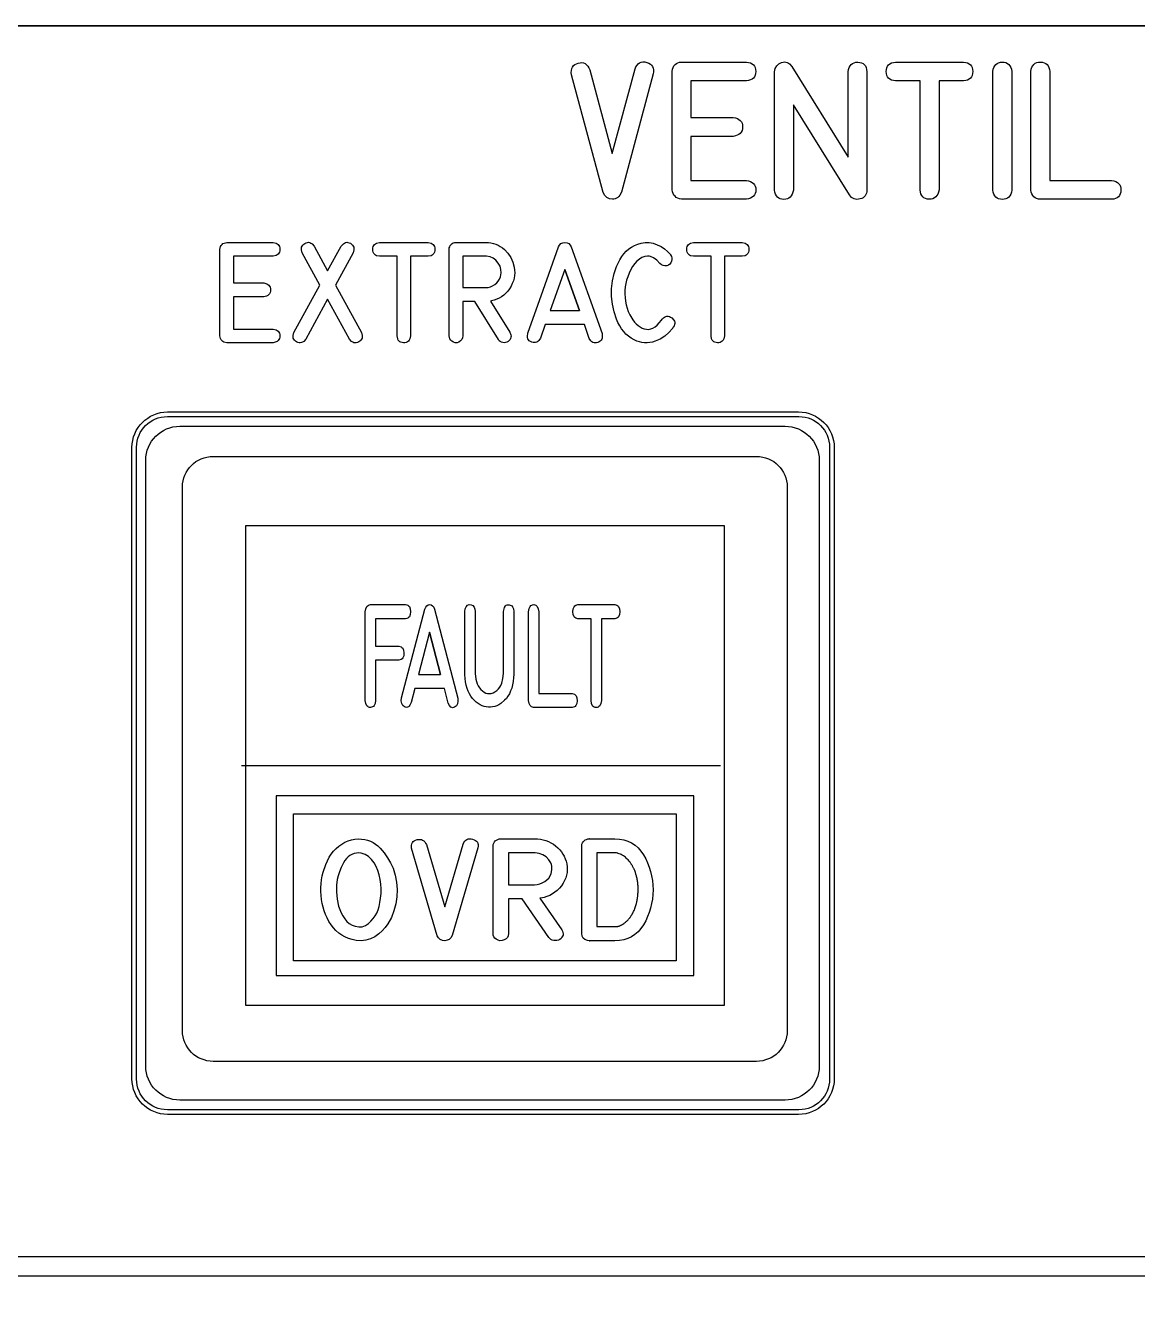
# Model space of a CAD drawing. Extents: x 27 to 704, y 10 to 614.
# Drawn here: x 596.41 to 633.54, y 136.52 to 179.48 of the extents above; entities that cross this region are included whole.
import ezdxf

# ---------------------------------------------------------------- set-up
doc = ezdxf.new("R2010")
doc.units = 0
for name, color, linetype in [('_BACKPANEL', 5, 'CONTINUOUS'), ('_ENGRAVING', 105, 'CONTINUOUS'), ('_LABELS', 30, 'CONTINUOUS'), ('_TOPLAYER', 1, 'CONTINUOUS')]:
    doc.layers.add(name, color=color, linetype=linetype)

msp = doc.modelspace()

# ---------------------------------------------------------------- linework, layer by layer
at = {"layer": '_BACKPANEL'}
for points in [[(559.25, 179.477), (704.25, 179.477), (704.25, 179.17), (704.25, 94.951), (704.25, 85.426), (563.002, 11.197), (560.239, 9.734), (560.128, 9.681), (560.015, 9.645), (559.95, 9.633), (559.883, 9.629), (559.755, 9.642), (559.637, 9.679), (559.529, 9.737), (559.435, 9.815), (559.358, 9.91), (559.3, 10.018), (559.263, 10.137), (559.25, 10.266), (559.25, 13.475), (559.25, 18.751), (559.25, 179.089)], [(601.138, 166.428), (622.234, 166.428), (622.339, 166.422), (622.441, 166.407), (622.54, 166.382), (622.634, 166.347), (622.724, 166.304), (622.809, 166.253), (622.888, 166.194), (622.961, 166.127), (623.027, 166.054), (623.086, 165.975), (623.137, 165.891), (623.18, 165.801), (623.215, 165.706), (623.24, 165.608), (623.255, 165.505), (623.261, 165.4), (623.261, 144.305), (623.255, 144.2), (623.24, 144.097), (623.215, 143.999), (623.18, 143.904), (623.137, 143.815), (623.086, 143.73), (623.027, 143.651), (622.961, 143.578), (622.888, 143.512), (622.809, 143.453), (622.724, 143.401), (622.634, 143.358), (622.54, 143.324), (622.441, 143.298), (622.339, 143.283), (622.234, 143.278), (601.138, 143.278), (601.033, 143.283), (600.93, 143.298), (600.832, 143.324), (600.737, 143.358), (600.648, 143.401), (600.563, 143.453), (600.484, 143.512), (600.411, 143.578), (600.345, 143.651), (600.286, 143.73), (600.234, 143.815), (600.191, 143.904), (600.157, 143.999), (600.132, 144.097), (600.116, 144.2), (600.111, 144.305), (600.111, 165.4), (600.116, 165.505), (600.132, 165.608), (600.157, 165.706), (600.191, 165.801), (600.234, 165.891), (600.286, 165.975), (600.345, 166.054), (600.411, 166.127), (600.484, 166.194), (600.563, 166.253), (600.648, 166.304), (600.737, 166.347), (600.832, 166.382), (600.93, 166.407), (601.033, 166.422)]]:
    msp.add_lwpolyline(points, close=True, dxfattribs=at)
at = {"layer": '_ENGRAVING'}
for points in [[(614.637, 177.843), (614.631, 177.918), (614.635, 177.986), (614.649, 178.046), (614.672, 178.099), (614.706, 178.144), (614.749, 178.181), (614.801, 178.21), (614.864, 178.232), (614.929, 178.244), (614.989, 178.245), (615.044, 178.234), (615.095, 178.211), (615.14, 178.177), (615.181, 178.132), (615.217, 178.075), (615.248, 178.006), (616.002, 175.214), (616.76, 178.033), (616.791, 178.102), (616.827, 178.16), (616.869, 178.206), (616.915, 178.239), (616.967, 178.261), (617.024, 178.27), (617.086, 178.268), (617.154, 178.253), (617.218, 178.229), (617.272, 178.199), (617.315, 178.161), (617.347, 178.117), (617.369, 178.065), (617.379, 178.007), (617.379, 177.942), (617.369, 177.87), (616.304, 173.916), (616.251, 173.815), (616.219, 173.776), (616.184, 173.743), (616.144, 173.718), (616.101, 173.7), (616.054, 173.689), (616.004, 173.685), (615.906, 173.698), (615.862, 173.716), (615.822, 173.74), (615.752, 173.81), (615.697, 173.907)], [(620.481, 177.641), (618.626, 177.641), (618.626, 176.418), (620.04, 176.418), (620.114, 176.402), (620.179, 176.38), (620.233, 176.351), (620.278, 176.314), (620.312, 176.271), (620.337, 176.221), (620.352, 176.163), (620.356, 176.099), (620.351, 176.034), (620.336, 175.977), (620.311, 175.927), (620.277, 175.884), (620.232, 175.848), (620.178, 175.819), (620.114, 175.797), (620.04, 175.782), (618.626, 175.782), (618.626, 174.312), (620.481, 174.312), (620.555, 174.297), (620.619, 174.275), (620.673, 174.246), (620.717, 174.21), (620.752, 174.167), (620.776, 174.117), (620.791, 174.061), (620.796, 173.997), (620.791, 173.933), (620.776, 173.877), (620.752, 173.827), (620.717, 173.784), (620.673, 173.749), (620.619, 173.72), (620.555, 173.698), (620.481, 173.684), (618.315, 173.684), (618.249, 173.696), (618.19, 173.717), (618.139, 173.745), (618.096, 173.781), (618.06, 173.825), (618.031, 173.876), (618.01, 173.935), (617.997, 174.001), (617.997, 177.952), (618.011, 178.022), (618.033, 178.083), (618.062, 178.135), (618.098, 178.178), (618.141, 178.213), (618.192, 178.239), (618.25, 178.257), (618.315, 178.266), (620.481, 178.266), (620.555, 178.255), (620.619, 178.237), (620.673, 178.21), (620.717, 178.175), (620.751, 178.131), (620.776, 178.08), (620.79, 178.02), (620.795, 177.951), (620.79, 177.883), (620.775, 177.823), (620.75, 177.772), (620.716, 177.729), (620.672, 177.694), (620.618, 177.668), (620.554, 177.651)], [(624.508, 173.992), (624.504, 173.936), (624.494, 173.886), (624.476, 173.84), (624.451, 173.8), (624.419, 173.766), (624.38, 173.736), (624.334, 173.712), (624.281, 173.694), (624.225, 173.682), (624.173, 173.678), (624.125, 173.683), (624.079, 173.695), (624.037, 173.716), (623.997, 173.745), (623.961, 173.782), (623.928, 173.827), (622.049, 176.84), (622.049, 173.992), (622.033, 173.919), (622.011, 173.855), (621.981, 173.802), (621.945, 173.757), (621.902, 173.723), (621.852, 173.699), (621.796, 173.684), (621.732, 173.679), (621.669, 173.684), (621.612, 173.699), (621.563, 173.723), (621.52, 173.757), (621.484, 173.802), (621.455, 173.855), (621.433, 173.919), (621.418, 173.992), (621.418, 177.943), (621.446, 178.05), (621.494, 178.136), (621.565, 178.203), (621.656, 178.25), (621.706, 178.264), (621.754, 178.269), (621.8, 178.265), (621.844, 178.252), (621.886, 178.23), (621.925, 178.2), (621.998, 178.111), (623.877, 175.093), (623.877, 177.943), (623.891, 178.018), (623.913, 178.083), (623.943, 178.138), (623.979, 178.183), (624.024, 178.217), (624.076, 178.242), (624.135, 178.256), (624.202, 178.26), (624.269, 178.254), (624.328, 178.239), (624.378, 178.214), (624.42, 178.179), (624.454, 178.135), (624.48, 178.081), (624.498, 178.017), (624.508, 177.943)], [(626.284, 173.997), (626.284, 177.635), (625.463, 177.635), (625.39, 177.645), (625.326, 177.664), (625.272, 177.69), (625.228, 177.726), (625.194, 177.769), (625.17, 177.821), (625.156, 177.881), (625.151, 177.949), (625.156, 178.017), (625.171, 178.077), (625.195, 178.129), (625.23, 178.173), (625.273, 178.209), (625.327, 178.236), (625.39, 178.255), (625.463, 178.266), (627.734, 178.266), (627.806, 178.255), (627.869, 178.237), (627.922, 178.21), (627.966, 178.174), (628, 178.13), (628.024, 178.078), (628.039, 178.018), (628.044, 177.949), (628.039, 177.88), (628.025, 177.82), (628.001, 177.768), (627.967, 177.724), (627.923, 177.689), (627.87, 177.663), (627.807, 177.645), (627.734, 177.635), (626.915, 177.635), (626.915, 173.997), (626.899, 173.922), (626.875, 173.858), (626.845, 173.804), (626.807, 173.76), (626.762, 173.726), (626.71, 173.702), (626.651, 173.688), (626.585, 173.684), (626.519, 173.689), (626.462, 173.705), (626.412, 173.73), (626.371, 173.764), (626.337, 173.808), (626.311, 173.861), (626.294, 173.924)], [(629.347, 173.992), (629.331, 173.918), (629.309, 173.854), (629.279, 173.8), (629.243, 173.756), (629.199, 173.722), (629.149, 173.697), (629.092, 173.683), (629.028, 173.678), (628.964, 173.683), (628.907, 173.698), (628.857, 173.723), (628.814, 173.757), (628.778, 173.801), (628.749, 173.855), (628.727, 173.919), (628.712, 173.992), (628.712, 177.948), (628.727, 178.022), (628.749, 178.086), (628.778, 178.14), (628.814, 178.185), (628.857, 178.219), (628.907, 178.244), (628.964, 178.259), (629.028, 178.265), (629.092, 178.26), (629.149, 178.245), (629.199, 178.221), (629.243, 178.186), (629.279, 178.141), (629.309, 178.087), (629.331, 178.022), (629.347, 177.948)], [(630.3, 173.681), (630.235, 173.69), (630.177, 173.708), (630.126, 173.734), (630.083, 173.768), (630.047, 173.811), (630.018, 173.863), (629.997, 173.923), (629.982, 173.992), (629.982, 177.948), (629.998, 178.023), (630.02, 178.089), (630.05, 178.143), (630.088, 178.188), (630.132, 178.223), (630.184, 178.247), (630.243, 178.261), (630.309, 178.265), (630.375, 178.258), (630.433, 178.243), (630.483, 178.217), (630.525, 178.183), (630.559, 178.138), (630.585, 178.084), (630.603, 178.021), (630.613, 177.948), (630.613, 174.306), (632.678, 174.308), (632.753, 174.295), (632.817, 174.274), (632.872, 174.246), (632.916, 174.21), (632.95, 174.166), (632.974, 174.114), (632.989, 174.054), (632.993, 173.987), (632.987, 173.92), (632.972, 173.861), (632.947, 173.81), (632.912, 173.768), (632.868, 173.734), (632.813, 173.708), (632.75, 173.691), (632.676, 173.681)], [(604.672, 171.783), (603.343, 171.783), (603.343, 170.889), (604.356, 170.889), (604.456, 170.861), (604.495, 170.84), (604.527, 170.813), (604.552, 170.782), (604.569, 170.745), (604.58, 170.703), (604.583, 170.656), (604.58, 170.609), (604.569, 170.567), (604.551, 170.53), (604.526, 170.499), (604.494, 170.472), (604.455, 170.451), (604.356, 170.424), (603.343, 170.424), (603.343, 169.35), (604.672, 169.35), (604.771, 169.323), (604.81, 169.302), (604.842, 169.275), (604.867, 169.244), (604.884, 169.208), (604.895, 169.166), (604.898, 169.12), (604.895, 169.073), (604.884, 169.032), (604.867, 168.996), (604.842, 168.964), (604.81, 168.938), (604.771, 168.917), (604.672, 168.891), (603.12, 168.891), (603.03, 168.915), (602.994, 168.936), (602.963, 168.962), (602.937, 168.994), (602.917, 169.031), (602.892, 169.123), (602.892, 172.01), (602.918, 172.106), (602.938, 172.144), (602.964, 172.176), (602.995, 172.201), (603.032, 172.22), (603.12, 172.239), (604.672, 172.239), (604.771, 172.218), (604.81, 172.199), (604.842, 172.173), (604.866, 172.141), (604.884, 172.103), (604.894, 172.059), (604.898, 172.01), (604.894, 171.96), (604.883, 171.916), (604.866, 171.878), (604.841, 171.847), (604.809, 171.822), (604.771, 171.803)], [(605.368, 169.234), (606.236, 170.817), (605.644, 171.898), (605.618, 171.997), (605.617, 172.042), (605.624, 172.083), (605.639, 172.12), (605.662, 172.154), (605.693, 172.184), (605.732, 172.211), (605.775, 172.231), (605.817, 172.242), (605.857, 172.245), (605.896, 172.238), (605.934, 172.222), (605.971, 172.198), (606.04, 172.122), (606.493, 171.289), (606.948, 172.122), (607.018, 172.198), (607.054, 172.222), (607.092, 172.238), (607.131, 172.245), (607.171, 172.243), (607.212, 172.232), (607.254, 172.212), (607.293, 172.185), (607.324, 172.155), (607.347, 172.121), (607.363, 172.084), (607.37, 172.042), (607.369, 171.997), (607.344, 171.896), (606.754, 170.817), (607.62, 169.234), (607.647, 169.134), (607.648, 169.089), (607.641, 169.048), (607.626, 169.01), (607.602, 168.976), (607.57, 168.946), (607.53, 168.919), (607.487, 168.899), (607.445, 168.888), (607.405, 168.886), (607.366, 168.893), (607.329, 168.909), (607.294, 168.934), (607.227, 169.012), (606.493, 170.346), (605.766, 169.012), (605.694, 168.936), (605.657, 168.912), (605.618, 168.896), (605.579, 168.889), (605.538, 168.891), (605.497, 168.902), (605.454, 168.922), (605.415, 168.948), (605.384, 168.978), (605.361, 169.011), (605.346, 169.048), (605.34, 169.089), (605.341, 169.134)], [(608.813, 169.12), (608.813, 171.778), (608.225, 171.778), (608.126, 171.799), (608.088, 171.819), (608.056, 171.845), (608.032, 171.876), (608.015, 171.914), (608.004, 171.958), (608.001, 172.008), (608.005, 172.058), (608.015, 172.102), (608.033, 172.14), (608.057, 172.172), (608.089, 172.198), (608.127, 172.217), (608.225, 172.239), (609.852, 172.239), (609.949, 172.218), (609.987, 172.198), (610.019, 172.172), (610.043, 172.14), (610.06, 172.102), (610.071, 172.058), (610.075, 172.008), (610.071, 171.958), (610.061, 171.914), (610.044, 171.876), (610.019, 171.844), (609.988, 171.818), (609.95, 171.799), (609.852, 171.778), (609.265, 171.778), (609.265, 169.12), (609.237, 169.018), (609.215, 168.979), (609.188, 168.946), (609.156, 168.921), (609.119, 168.904), (609.076, 168.894), (609.029, 168.891), (608.982, 168.895), (608.941, 168.906), (608.905, 168.925), (608.875, 168.95), (608.851, 168.982), (608.833, 169.021)], [(612.579, 169.246), (612.614, 169.157), (612.619, 169.115), (612.616, 169.076), (612.604, 169.038), (612.585, 169.002), (612.521, 168.935), (612.481, 168.912), (612.438, 168.898), (612.393, 168.893), (612.344, 168.897), (612.297, 168.91), (612.257, 168.932), (612.224, 168.961), (612.197, 168.999), (611.407, 170.272), (611.006, 170.272), (611.006, 169.121), (610.998, 169.055), (610.974, 168.999), (610.934, 168.953), (610.879, 168.916), (610.817, 168.894), (610.756, 168.891), (610.698, 168.906), (610.642, 168.94), (610.603, 168.976), (610.575, 169.019), (610.559, 169.067), (610.553, 169.121), (610.553, 172.01), (610.557, 172.056), (610.57, 172.098), (610.59, 172.137), (610.618, 172.172), (610.653, 172.202), (610.691, 172.223), (610.732, 172.235), (610.778, 172.239), (611.774, 172.239), (611.862, 172.236), (611.947, 172.225), (612.03, 172.207), (612.109, 172.181), (612.186, 172.148), (612.259, 172.108), (612.33, 172.061), (612.398, 172.006), (612.517, 171.882), (612.612, 171.742), (612.682, 171.586), (612.726, 171.415), (612.739, 171.32), (612.742, 171.226), (612.736, 171.134), (612.72, 171.043), (612.696, 170.954), (612.662, 170.867), (612.619, 170.781), (612.567, 170.697), (612.508, 170.617), (612.444, 170.546), (612.376, 170.483), (612.303, 170.428), (612.225, 170.381), (612.143, 170.343), (612.056, 170.312), (611.965, 170.29), (611.934, 170.285)], [(613.179, 169.206), (613.693, 170.648), (614.208, 172.089), (614.241, 172.154), (614.287, 172.201), (614.346, 172.229), (614.418, 172.239), (614.491, 172.231), (614.55, 172.203), (614.596, 172.155), (614.63, 172.089), (615.658, 169.198), (615.668, 169.093), (615.661, 169.048), (615.648, 169.009), (615.627, 168.974), (615.599, 168.944), (615.563, 168.92), (615.52, 168.901), (615.475, 168.888), (615.432, 168.884), (615.393, 168.889), (615.355, 168.901), (615.321, 168.923), (615.289, 168.953), (615.233, 169.038), (615.068, 169.506), (613.761, 169.506), (613.6, 169.049), (613.544, 168.964), (613.511, 168.934), (613.476, 168.913), (613.438, 168.9), (613.398, 168.896), (613.355, 168.901), (613.309, 168.915), (613.265, 168.935), (613.229, 168.959), (613.202, 168.989), (613.181, 169.023), (613.169, 169.062), (613.165, 169.105)], [(618.04, 169.414), (618.025, 169.393), (618.017, 169.381), (618.011, 169.372), (617.892, 169.231), (617.757, 169.113), (617.604, 169.016), (617.434, 168.941), (617.345, 168.913), (617.257, 168.895), (617.168, 168.887), (617.08, 168.888), (616.992, 168.899), (616.905, 168.919), (616.818, 168.948), (616.731, 168.987), (616.634, 169.043), (616.543, 169.107), (616.459, 169.181), (616.382, 169.263), (616.311, 169.354), (616.248, 169.454), (616.191, 169.563), (616.14, 169.681), (616.059, 169.927), (616.005, 170.179), (615.978, 170.435), (615.978, 170.697), (616.005, 170.955), (616.059, 171.203), (616.141, 171.439), (616.251, 171.665), (616.316, 171.771), (616.388, 171.865), (616.467, 171.95), (616.552, 172.024), (616.645, 172.088), (616.745, 172.142), (616.852, 172.185), (616.965, 172.218), (617.1, 172.239), (617.234, 172.237), (617.368, 172.212), (617.502, 172.165), (617.63, 172.101), (617.746, 172.024), (617.85, 171.937), (617.942, 171.837), (617.95, 171.826), (617.979, 171.775), (617.994, 171.723), (617.995, 171.668), (617.98, 171.611), (617.954, 171.558), (617.919, 171.516), (617.875, 171.484), (617.822, 171.464), (617.761, 171.457), (617.703, 171.467), (617.647, 171.494), (617.594, 171.54), (617.487, 171.65), (617.383, 171.728), (617.281, 171.773), (617.23, 171.783), (617.18, 171.785), (617.083, 171.771), (616.992, 171.738), (616.905, 171.687), (616.824, 171.618), (616.749, 171.534), (616.68, 171.439), (616.618, 171.333), (616.563, 171.216), (616.516, 171.095), (616.478, 170.978), (616.451, 170.865), (616.434, 170.756), (616.424, 170.637), (616.421, 170.517), (616.427, 170.397), (616.44, 170.276), (616.462, 170.158), (616.493, 170.042), (616.535, 169.931), (616.585, 169.823), (616.688, 169.654), (616.744, 169.582), (616.803, 169.52), (616.865, 169.466), (616.93, 169.42), (616.999, 169.384), (617.07, 169.356), (617.143, 169.34), (617.216, 169.339), (617.288, 169.352), (617.36, 169.38), (617.431, 169.423), (617.502, 169.481), (617.572, 169.554), (617.642, 169.641), (617.672, 169.684), (617.71, 169.722), (617.749, 169.75), (617.788, 169.768), (617.827, 169.778), (617.867, 169.777), (617.908, 169.767), (617.949, 169.748), (617.991, 169.719), (618.057, 169.649), (618.076, 169.613), (618.087, 169.575), (618.088, 169.537), (618.081, 169.497), (618.065, 169.456)], [(619.3, 169.12), (619.3, 171.778), (618.712, 171.778), (618.614, 171.799), (618.575, 171.819), (618.544, 171.845), (618.519, 171.876), (618.502, 171.914), (618.491, 171.958), (618.488, 172.008), (618.492, 172.058), (618.502, 172.102), (618.52, 172.14), (618.544, 172.172), (618.576, 172.198), (618.614, 172.217), (618.712, 172.239), (620.34, 172.239), (620.436, 172.218), (620.475, 172.198), (620.506, 172.172), (620.53, 172.14), (620.547, 172.102), (620.558, 172.058), (620.562, 172.008), (620.558, 171.958), (620.548, 171.914), (620.531, 171.876), (620.507, 171.844), (620.475, 171.818), (620.437, 171.799), (620.34, 171.778), (619.753, 171.778), (619.753, 169.12), (619.724, 169.018), (619.702, 168.979), (619.675, 168.946), (619.643, 168.921), (619.606, 168.904), (619.563, 168.894), (619.516, 168.891), (619.469, 168.895), (619.428, 168.906), (619.392, 168.925), (619.362, 168.95), (619.338, 168.982), (619.32, 169.021)], [(611.774, 170.732), (611.854, 170.738), (611.931, 170.757), (612.005, 170.789), (612.076, 170.833), (612.14, 170.888), (612.192, 170.95), (612.233, 171.02), (612.263, 171.098), (612.287, 171.221), (612.283, 171.338), (612.252, 171.449), (612.194, 171.553), (612.115, 171.644), (612.022, 171.711), (611.916, 171.756), (611.796, 171.778), (611.006, 171.778), (611.006, 170.732)], [(614.904, 169.965), (614.417, 171.338), (613.926, 169.965)], [(614.417, 171.338), (614.904, 169.965)], [(601.148, 166.581), (622.223, 166.581), (622.346, 166.575), (622.464, 166.557), (622.578, 166.528), (622.688, 166.488), (622.792, 166.438), (622.89, 166.378), (622.982, 166.31), (623.066, 166.233), (623.143, 166.148), (623.211, 166.057), (623.271, 165.959), (623.321, 165.855), (623.361, 165.745), (623.39, 165.631), (623.408, 165.512), (623.414, 165.39), (623.414, 144.315), (623.408, 144.193), (623.39, 144.074), (623.361, 143.96), (623.321, 143.851), (623.271, 143.746), (623.211, 143.648), (623.143, 143.557), (623.066, 143.472), (622.982, 143.395), (622.89, 143.327), (622.792, 143.268), (622.688, 143.218), (622.578, 143.178), (622.464, 143.148), (622.346, 143.13), (622.223, 143.124), (601.148, 143.124), (601.026, 143.13), (600.907, 143.148), (600.793, 143.178), (600.684, 143.218), (600.58, 143.268), (600.481, 143.327), (600.39, 143.395), (600.305, 143.472), (600.229, 143.557), (600.16, 143.648), (600.101, 143.746), (600.051, 143.851), (600.011, 143.96), (599.982, 144.074), (599.964, 144.193), (599.957, 144.315), (599.957, 165.39), (599.964, 165.512), (599.982, 165.631), (600.011, 165.745), (600.051, 165.855), (600.101, 165.959), (600.16, 166.057), (600.229, 166.148), (600.305, 166.233), (600.39, 166.31), (600.481, 166.378), (600.58, 166.438), (600.684, 166.488), (600.793, 166.528), (600.907, 166.557), (601.026, 166.575)], [(601.556, 166.103), (621.772, 166.103), (621.889, 166.097), (622.003, 166.079), (622.112, 166.051), (622.217, 166.013), (622.317, 165.965), (622.411, 165.908), (622.499, 165.842), (622.58, 165.769), (622.654, 165.688), (622.72, 165.6), (622.777, 165.506), (622.825, 165.406), (622.863, 165.301), (622.891, 165.191), (622.908, 165.078), (622.914, 164.961), (622.914, 144.745), (622.908, 144.627), (622.891, 144.514), (622.863, 144.404), (622.825, 144.299), (622.777, 144.199), (622.72, 144.105), (622.654, 144.017), (622.58, 143.936), (622.499, 143.863), (622.411, 143.797), (622.317, 143.74), (622.217, 143.692), (622.112, 143.654), (622.003, 143.626), (621.889, 143.608), (621.772, 143.603), (601.556, 143.603), (601.439, 143.608), (601.325, 143.626), (601.216, 143.654), (601.111, 143.692), (601.011, 143.74), (600.917, 143.797), (600.829, 143.863), (600.748, 143.936), (600.674, 144.017), (600.609, 144.105), (600.551, 144.199), (600.503, 144.299), (600.465, 144.404), (600.437, 144.514), (600.42, 144.627), (600.414, 144.745), (600.414, 164.961), (600.42, 165.078), (600.437, 165.191), (600.465, 165.301), (600.503, 165.406), (600.551, 165.506), (600.609, 165.6), (600.674, 165.688), (600.748, 165.769), (600.829, 165.842), (600.917, 165.908), (601.011, 165.965), (601.111, 166.013), (601.216, 166.051), (601.325, 166.079), (601.439, 166.097)], [(563.474, 137.737), (699.291, 137.737), (699.291, 138.373), (563.474, 138.373)]]:
    msp.add_lwpolyline(points, close=True, dxfattribs=at)
at = {"layer": '_LABELS'}
for points in [[(619.75, 146.775), (619.75, 162.777), (603.75, 162.777), (603.75, 146.775)], [(607.75, 156.949), (607.75, 159.909), (607.769, 160.007), (607.804, 160.08), (607.856, 160.127), (607.923, 160.148), (609.096, 160.148), (609.136, 160.14), (609.17, 160.126), (609.199, 160.106), (609.223, 160.079), (609.254, 160.007), (609.265, 159.91), (609.254, 159.814), (609.222, 159.742), (609.198, 159.716), (609.169, 159.696), (609.134, 159.683), (609.094, 159.676), (608.091, 159.676), (608.091, 158.758), (608.873, 158.758), (608.946, 158.738), (608.975, 158.719), (608.999, 158.693), (609.031, 158.625), (609.043, 158.532), (609.033, 158.438), (609.002, 158.366), (608.978, 158.338), (608.948, 158.315), (608.873, 158.287), (608.091, 158.287), (608.091, 156.949), (608.076, 156.848), (608.044, 156.775), (608.021, 156.749), (607.994, 156.73), (607.963, 156.719), (607.927, 156.714), (607.891, 156.717), (607.859, 156.728), (607.831, 156.746), (607.807, 156.771), (607.771, 156.845)], [(608.964, 157.035), (609.352, 158.514), (609.742, 159.993), (609.767, 160.06), (609.802, 160.108), (609.847, 160.137), (609.901, 160.148), (609.956, 160.139), (610, 160.11), (610.036, 160.061), (610.061, 159.993), (610.838, 157.027), (610.845, 156.919), (610.83, 156.832), (610.793, 156.766), (610.766, 156.741), (610.734, 156.721), (610.7, 156.708), (610.668, 156.704), (610.638, 156.709), (610.609, 156.722), (610.559, 156.775), (610.517, 156.862), (610.392, 157.342), (609.404, 157.342), (609.283, 156.874), (609.24, 156.786), (609.215, 156.755), (609.189, 156.734), (609.16, 156.721), (609.13, 156.717), (609.097, 156.722), (609.062, 156.735), (609.002, 156.781), (608.966, 156.847), (608.953, 156.931)], [(612.711, 157.844), (612.711, 157.81), (612.706, 157.71), (612.691, 157.585), (612.668, 157.47), (612.64, 157.362), (612.605, 157.263), (612.564, 157.173), (612.516, 157.091), (612.462, 157.017), (612.402, 156.952), (612.273, 156.846), (612.207, 156.805), (612.14, 156.773), (612.072, 156.748), (612.003, 156.732), (611.933, 156.724), (611.861, 156.724), (611.79, 156.732), (611.721, 156.748), (611.653, 156.772), (611.586, 156.804), (611.458, 156.892), (611.336, 157.013), (611.28, 157.085), (611.23, 157.166), (611.188, 157.253), (611.152, 157.349), (611.123, 157.453), (611.101, 157.564), (611.086, 157.683), (611.077, 157.81), (611.077, 157.844), (611.077, 159.913), (611.09, 160.003), (611.124, 160.078), (611.168, 160.126), (611.221, 160.148), (611.284, 160.143), (611.343, 160.114), (611.385, 160.067), (611.41, 159.999), (611.419, 159.913), (611.419, 157.844), (611.441, 157.663), (611.462, 157.582), (611.489, 157.506), (611.523, 157.437), (611.564, 157.374), (611.611, 157.317), (611.664, 157.267), (611.722, 157.225), (611.78, 157.196), (611.838, 157.179), (611.898, 157.175), (611.958, 157.183), (612.019, 157.204), (612.08, 157.238), (612.143, 157.283), (612.195, 157.333), (612.24, 157.389), (612.278, 157.452), (612.308, 157.522), (612.35, 157.675), (612.371, 157.844), (612.371, 159.913), (612.373, 159.958), (612.395, 160.047), (612.433, 160.108), (612.458, 160.128), (612.487, 160.14), (612.556, 160.144), (612.624, 160.122), (612.651, 160.102), (612.673, 160.076), (612.702, 160.007), (612.711, 159.913)], [(613.372, 156.709), (613.306, 156.729), (613.255, 156.774), (613.22, 156.846), (613.2, 156.943), (613.2, 159.909), (613.221, 160.015), (613.257, 160.09), (613.281, 160.115), (613.309, 160.134), (613.341, 160.144), (613.377, 160.147), (613.413, 160.142), (613.444, 160.13), (613.471, 160.111), (613.494, 160.085), (613.527, 160.012), (613.542, 159.909), (613.542, 157.178), (614.661, 157.179), (614.736, 157.154), (614.766, 157.133), (614.79, 157.106), (614.821, 157.034), (614.831, 156.938), (614.82, 156.844), (614.788, 156.774), (614.764, 156.749), (614.734, 156.729), (614.66, 156.709)], [(615.297, 156.946), (615.297, 159.674), (614.852, 159.674), (614.778, 159.696), (614.749, 159.716), (614.725, 159.743), (614.693, 159.814), (614.683, 159.91), (614.694, 160.007), (614.725, 160.078), (614.749, 160.105), (614.778, 160.125), (614.852, 160.148), (616.083, 160.148), (616.156, 160.126), (616.185, 160.106), (616.208, 160.079), (616.24, 160.007), (616.25, 159.91), (616.24, 159.813), (616.209, 159.742), (616.185, 159.716), (616.156, 159.696), (616.122, 159.682), (616.083, 159.674), (615.639, 159.674), (615.639, 156.946), (615.617, 156.842), (615.58, 156.768), (615.556, 156.743), (615.528, 156.724), (615.496, 156.714), (615.46, 156.711), (615.424, 156.715), (615.393, 156.727), (615.366, 156.746), (615.344, 156.771), (615.312, 156.844)], [(610.268, 157.814), (609.9, 159.223), (609.529, 157.814)], [(609.9, 159.223), (610.268, 157.814)], [(604.777, 153.758), (604.777, 153.616), (604.777, 147.758), (618.724, 147.758), (618.724, 153.758)], [(605.348, 153.16), (618.134, 153.16), (618.134, 148.258), (605.348, 148.258)], [(608.677, 151.347), (608.748, 151.115), (608.792, 150.879), (608.811, 150.638), (608.803, 150.393), (608.77, 150.151), (608.709, 149.92), (608.621, 149.7), (608.507, 149.49), (608.418, 149.368), (608.316, 149.255), (608.198, 149.152), (608.066, 149.058), (607.922, 148.984), (607.771, 148.938), (607.614, 148.922), (607.448, 148.934), (607.315, 148.961), (607.189, 149), (607.072, 149.049), (606.963, 149.109), (606.862, 149.18), (606.768, 149.262), (606.683, 149.355), (606.606, 149.458), (606.537, 149.569), (606.476, 149.683), (606.422, 149.8), (606.376, 149.92), (606.338, 150.043), (606.308, 150.169), (606.286, 150.298), (606.271, 150.43), (606.264, 150.564), (606.265, 150.696), (606.273, 150.828), (606.289, 150.959), (606.313, 151.089), (606.344, 151.218), (606.429, 151.473), (606.483, 151.596), (606.544, 151.71), (606.613, 151.815), (606.689, 151.912), (606.773, 152), (606.864, 152.079), (606.963, 152.15), (607.069, 152.212), (607.177, 152.261), (607.288, 152.297), (607.401, 152.318), (607.517, 152.325), (607.626, 152.32), (607.73, 152.306), (607.829, 152.282), (607.923, 152.248), (608.012, 152.205), (608.095, 152.152), (608.174, 152.089), (608.247, 152.017), (608.38, 151.86), (608.496, 151.696), (608.595, 151.525)], [(609.294, 152.011), (609.29, 152.067), (609.293, 152.118), (609.304, 152.162), (609.323, 152.201), (609.35, 152.235), (609.385, 152.262), (609.428, 152.284), (609.479, 152.3), (609.531, 152.309), (609.58, 152.309), (609.625, 152.301), (609.666, 152.285), (609.703, 152.259), (609.736, 152.226), (609.765, 152.183), (609.79, 152.132), (610.402, 150.061), (611.017, 152.152), (611.042, 152.204), (611.072, 152.247), (611.105, 152.28), (611.143, 152.305), (611.185, 152.321), (611.231, 152.328), (611.282, 152.327), (611.336, 152.316), (611.389, 152.298), (611.432, 152.275), (611.467, 152.247), (611.494, 152.214), (611.511, 152.176), (611.52, 152.133), (611.52, 152.085), (611.511, 152.031), (610.647, 149.098), (610.604, 149.023), (610.55, 148.97), (610.483, 148.938), (610.403, 148.926), (610.324, 148.936), (610.256, 148.967), (610.2, 149.019), (610.155, 149.092)], [(614.313, 149.286), (614.338, 149.24), (614.353, 149.196), (614.359, 149.154), (614.355, 149.113), (614.342, 149.075), (614.32, 149.038), (614.289, 149.003), (614.248, 148.97), (614.203, 148.947), (614.154, 148.933), (614.103, 148.928), (614.047, 148.932), (613.995, 148.946), (613.949, 148.967), (613.912, 148.997), (613.881, 149.035), (612.987, 150.328), (612.533, 150.328), (612.533, 149.16), (612.524, 149.092), (612.497, 149.035), (612.452, 148.988), (612.389, 148.951), (612.319, 148.929), (612.25, 148.925), (612.184, 148.941), (612.121, 148.975), (612.077, 149.012), (612.046, 149.056), (612.027, 149.105), (612.021, 149.16), (612.021, 152.093), (612.025, 152.139), (612.039, 152.182), (612.062, 152.221), (612.094, 152.257), (612.133, 152.287), (612.176, 152.308), (612.224, 152.321), (612.275, 152.325), (613.402, 152.325), (613.502, 152.321), (613.599, 152.31), (613.692, 152.292), (613.782, 152.266), (613.869, 152.233), (613.952, 152.192), (614.032, 152.144), (614.108, 152.088), (614.18, 152.027), (614.244, 151.962), (614.301, 151.893), (614.351, 151.82), (614.394, 151.743), (614.43, 151.662), (614.459, 151.577), (614.48, 151.488), (614.494, 151.392), (614.498, 151.297), (614.491, 151.203), (614.473, 151.111), (614.446, 151.021), (614.407, 150.932), (614.359, 150.845), (614.3, 150.759), (614.233, 150.678), (614.161, 150.606), (614.084, 150.542), (614.001, 150.486), (613.913, 150.439), (613.82, 150.4), (613.722, 150.369), (613.618, 150.346), (613.584, 150.341)], [(615.234, 152.325), (616.089, 152.325), (616.243, 152.317), (616.387, 152.292), (616.522, 152.25), (616.646, 152.192), (616.76, 152.117), (616.865, 152.026), (616.959, 151.918), (617.043, 151.794), (617.118, 151.659), (617.182, 151.522), (617.237, 151.381), (617.282, 151.236), (617.316, 151.088), (617.341, 150.937), (617.356, 150.783), (617.361, 150.625), (617.356, 150.468), (617.341, 150.313), (617.316, 150.162), (617.281, 150.014), (617.237, 149.87), (617.182, 149.729), (617.117, 149.591), (617.043, 149.457), (616.958, 149.332), (616.863, 149.224), (616.759, 149.133), (616.645, 149.058), (616.521, 149), (616.387, 148.959), (616.243, 148.934), (616.089, 148.926), (615.234, 148.926), (615.237, 148.926), (615.234, 148.926), (615.168, 148.936), (615.086, 148.965), (615.027, 149.013), (614.992, 149.078), (614.981, 149.161), (614.98, 149.161), (614.981, 152.093), (614.98, 152.106), (614.987, 152.15), (615.002, 152.19), (615.026, 152.227), (615.059, 152.261), (615.097, 152.289), (615.14, 152.309), (615.186, 152.321), (615.236, 152.325)], [(607.532, 151.854), (607.451, 151.848), (607.375, 151.833), (607.304, 151.807), (607.238, 151.771), (607.178, 151.725), (607.122, 151.669), (607.072, 151.602), (607.026, 151.525), (606.948, 151.367), (606.886, 151.22), (606.84, 151.086), (606.809, 150.964), (606.786, 150.777), (606.784, 150.554), (606.808, 150.315), (606.86, 150.078), (606.898, 149.964), (606.944, 149.855), (606.999, 149.752), (607.062, 149.655), (607.134, 149.569), (607.217, 149.498), (607.31, 149.444), (607.414, 149.405), (607.537, 149.384), (607.595, 149.384), (607.651, 149.392), (607.704, 149.407), (607.756, 149.43), (607.852, 149.497), (607.939, 149.581), (608.014, 149.668), (608.078, 149.757), (608.131, 149.848), (608.175, 149.951), (608.212, 150.069), (608.241, 150.202), (608.262, 150.35), (608.275, 150.505), (608.276, 150.66), (608.267, 150.815), (608.246, 150.97), (608.214, 151.121), (608.17, 151.264), (608.113, 151.399), (608.044, 151.527), (607.96, 151.64), (607.861, 151.731), (607.746, 151.798), (607.615, 151.844)], [(613.402, 150.795), (613.493, 150.801), (613.58, 150.82), (613.664, 150.852), (613.744, 150.897), (613.816, 150.953), (613.876, 151.016), (613.922, 151.087), (613.956, 151.166), (613.983, 151.291), (613.985, 151.351), (613.979, 151.41), (613.965, 151.467), (613.944, 151.522), (613.878, 151.629), (613.788, 151.72), (613.684, 151.789), (613.563, 151.835), (613.428, 151.857), (612.533, 151.857), (612.533, 150.795)], [(616.089, 149.394), (616.096, 149.394), (616.105, 149.394), (616.111, 149.395), (616.12, 149.395), (616.128, 149.396), (616.138, 149.397), (616.145, 149.398), (616.154, 149.399), (616.161, 149.4), (616.17, 149.4), (616.185, 149.404), (616.192, 149.406), (616.201, 149.41), (616.209, 149.411), (616.219, 149.414), (616.227, 149.415), (616.236, 149.419), (616.252, 149.425), (616.27, 149.432), (616.277, 149.434), (616.287, 149.439), (616.301, 149.447), (616.319, 149.455), (616.326, 149.459), (616.336, 149.465), (616.352, 149.475), (616.36, 149.479), (616.37, 149.485), (616.377, 149.49), (616.386, 149.497), (616.394, 149.501), (616.403, 149.507), (616.421, 149.52), (616.435, 149.533), (616.443, 149.54), (616.452, 149.548), (616.459, 149.555), (616.468, 149.563), (616.484, 149.576), (616.492, 149.583), (616.501, 149.591), (616.508, 149.599), (616.517, 149.608), (616.532, 149.624), (616.548, 149.643), (616.562, 149.661), (616.57, 149.67), (616.579, 149.679), (616.585, 149.689), (616.593, 149.699), (616.6, 149.71), (616.608, 149.721), (616.622, 149.741), (616.629, 149.751), (616.637, 149.762), (616.643, 149.773), (616.651, 149.784), (616.662, 149.805), (616.669, 149.817), (616.677, 149.83), (616.683, 149.841), (616.691, 149.853), (616.696, 149.865), (616.702, 149.878), (616.715, 149.903), (616.728, 149.93), (616.732, 149.942), (616.739, 149.956), (616.743, 149.97), (616.749, 149.985), (616.758, 150.011), (616.763, 150.024), (616.769, 150.039), (616.778, 150.068), (616.789, 150.096), (616.792, 150.11), (616.797, 150.126), (616.8, 150.14), (616.806, 150.156), (616.808, 150.168), (616.813, 150.184), (616.818, 150.215), (616.821, 150.229), (616.826, 150.245), (616.827, 150.259), (616.831, 150.275), (616.837, 150.307), (616.839, 150.322), (616.844, 150.338), (616.847, 150.37), (616.848, 150.384), (616.851, 150.401), (616.855, 150.433), (616.857, 150.464), (616.858, 150.497), (616.86, 150.529), (616.861, 150.545), (616.864, 150.562), (616.865, 150.576), (616.866, 150.594), (616.866, 150.609), (616.866, 150.625), (616.866, 150.641), (616.866, 150.657), (616.865, 150.673), (616.864, 150.69), (616.864, 150.705), (616.864, 150.722), (616.86, 150.755), (616.858, 150.785), (616.855, 150.819), (616.853, 150.849), (616.849, 150.881), (616.847, 150.896), (616.846, 150.912), (616.838, 150.944), (616.835, 150.958), (616.833, 150.974), (616.827, 151.005), (616.822, 151.037), (616.813, 151.067), (616.808, 151.095), (616.802, 151.109), (616.798, 151.125), (616.793, 151.139), (616.789, 151.155), (616.78, 151.183), (616.771, 151.211), (616.765, 151.224), (616.76, 151.238), (616.749, 151.266), (616.739, 151.293), (616.732, 151.305), (616.728, 151.319), (616.72, 151.331), (616.715, 151.344), (616.702, 151.369), (616.691, 151.392), (616.679, 151.417), (616.671, 151.428), (616.666, 151.439), (616.651, 151.462), (616.637, 151.483), (616.629, 151.494), (616.622, 151.505), (616.608, 151.525), (616.601, 151.535), (616.595, 151.545), (616.564, 151.583), (616.535, 151.62), (616.503, 151.653), (616.47, 151.684), (616.439, 151.712), (616.405, 151.737), (616.37, 151.762), (616.336, 151.784), (616.303, 151.802), (616.27, 151.817), (616.236, 151.829), (616.201, 151.84), (616.185, 151.844), (616.17, 151.85), (616.138, 151.855), (616.105, 151.857), (616.096, 151.857), (616.089, 151.857), (615.49, 151.857), (615.49, 149.394)]]:
    msp.add_lwpolyline(points, close=True, dxfattribs=at)
msp.add_lwpolyline([(603.611, 154.776), (619.611, 154.776)], dxfattribs=at)
at = {"layer": '_TOPLAYER'}
msp.add_lwpolyline([(704.25, 179.477), (559.25, 179.477)], dxfattribs=at)
msp.add_lwpolyline([(602.668, 165.096), (620.818, 165.096), (620.923, 165.091), (621.025, 165.075), (621.123, 165.05), (621.218, 165.016), (621.307, 164.973), (621.392, 164.921), (621.471, 164.863), (621.543, 164.796), (621.61, 164.724), (621.668, 164.645), (621.72, 164.56), (621.763, 164.471), (621.797, 164.376), (621.822, 164.278), (621.838, 164.176), (621.843, 164.071), (621.843, 145.921), (621.838, 145.816), (621.822, 145.714), (621.797, 145.616), (621.763, 145.522), (621.72, 145.432), (621.668, 145.347), (621.61, 145.268), (621.543, 145.196), (621.471, 145.13), (621.392, 145.071), (621.307, 145.019), (621.218, 144.976), (621.123, 144.942), (621.025, 144.917), (620.923, 144.901), (620.818, 144.896), (602.668, 144.896), (602.563, 144.901), (602.461, 144.917), (602.363, 144.942), (602.269, 144.976), (602.179, 145.019), (602.094, 145.071), (602.015, 145.13), (601.943, 145.196), (601.877, 145.268), (601.818, 145.347), (601.766, 145.432), (601.723, 145.522), (601.689, 145.616), (601.664, 145.714), (601.648, 145.816), (601.643, 145.921), (601.643, 164.071), (601.648, 164.176), (601.664, 164.278), (601.689, 164.376), (601.723, 164.471), (601.766, 164.56), (601.818, 164.645), (601.877, 164.724), (601.943, 164.796), (602.015, 164.863), (602.094, 164.921), (602.179, 164.973), (602.269, 165.016), (602.363, 165.05), (602.461, 165.075), (602.563, 165.091)], close=True, dxfattribs=at)

doc.saveas('drawing.dxf')
